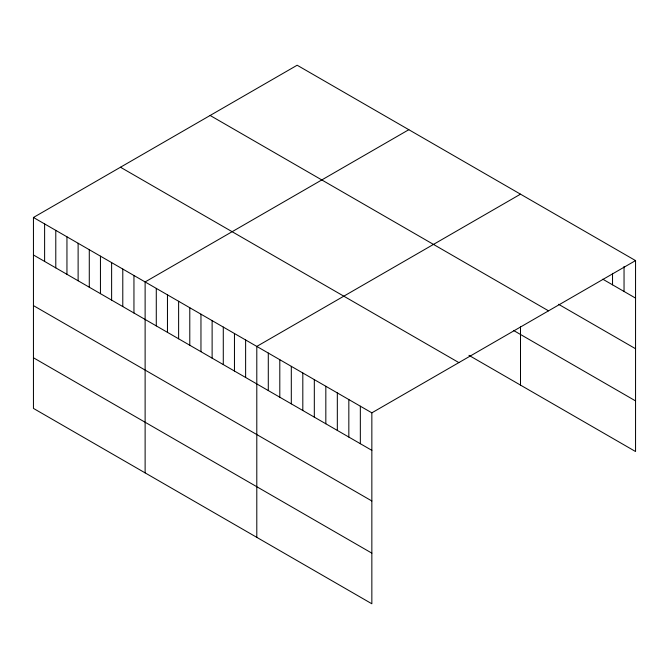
<?xml version="1.0" encoding="UTF-8"?>
<svg xmlns="http://www.w3.org/2000/svg" width="669" height="669" viewBox="0 0 669 669"><rect width="100%" height="100%" fill="white"/><g stroke="black" fill="none" stroke-linecap="round" stroke-linejoin="round"><path stroke-width="1" d="M33.45 217.475L371.847 412.84L371.847 603.773L33.45 408.408L33.45 217.475L297.153 65.228L635.55 260.592L635.55 451.525L468.952 355.348M408.826 129.694L145.123 281.942L145.123 472.874M520.499 194.169L256.796 346.417L256.796 537.349M371.847 412.84L635.55 260.592M602.802 279.199L635.55 298.106M558.548 304.278L635.55 348.733M210.133 115.469L548.53 310.834M513.625 330.503L635.55 400.898M120.47 167.233L458.867 362.606M33.45 254.981L371.847 450.354M33.45 305.608L371.847 500.981M33.45 357.773L371.847 553.146M624.043 266.454L624.043 291.458M612.536 273.353L612.536 284.818M520.499 326.447L520.499 385.101M360.34 406.2L360.34 443.706M348.833 399.56L348.833 437.066M337.327 392.912L337.327 430.426M325.828 386.272L325.828 423.778M314.321 379.632L314.321 417.138M302.814 372.984L302.814 410.498M291.308 366.344L291.308 403.85M279.801 359.705L279.801 397.21M268.294 353.056L268.294 390.571M245.623 339.969L245.623 377.475M234.459 333.522L234.459 371.027M223.287 327.074L223.287 364.58M212.123 320.627L212.123 358.132M200.959 314.179L200.959 351.685M189.787 307.732L189.787 345.237M178.623 301.284L178.623 338.79M167.459 294.837L167.459 332.342M156.287 288.389L156.287 325.895M133.951 275.494L133.951 313.008M122.787 269.047L122.787 306.561M111.623 262.599L111.623 300.113M100.45 256.152L100.45 293.666M89.286 249.713L89.286 287.218M78.122 243.265L78.122 280.771M66.95 236.818L66.95 274.323M55.786 230.37L55.786 267.876M44.614 223.923L44.614 261.428"/></g></svg>
